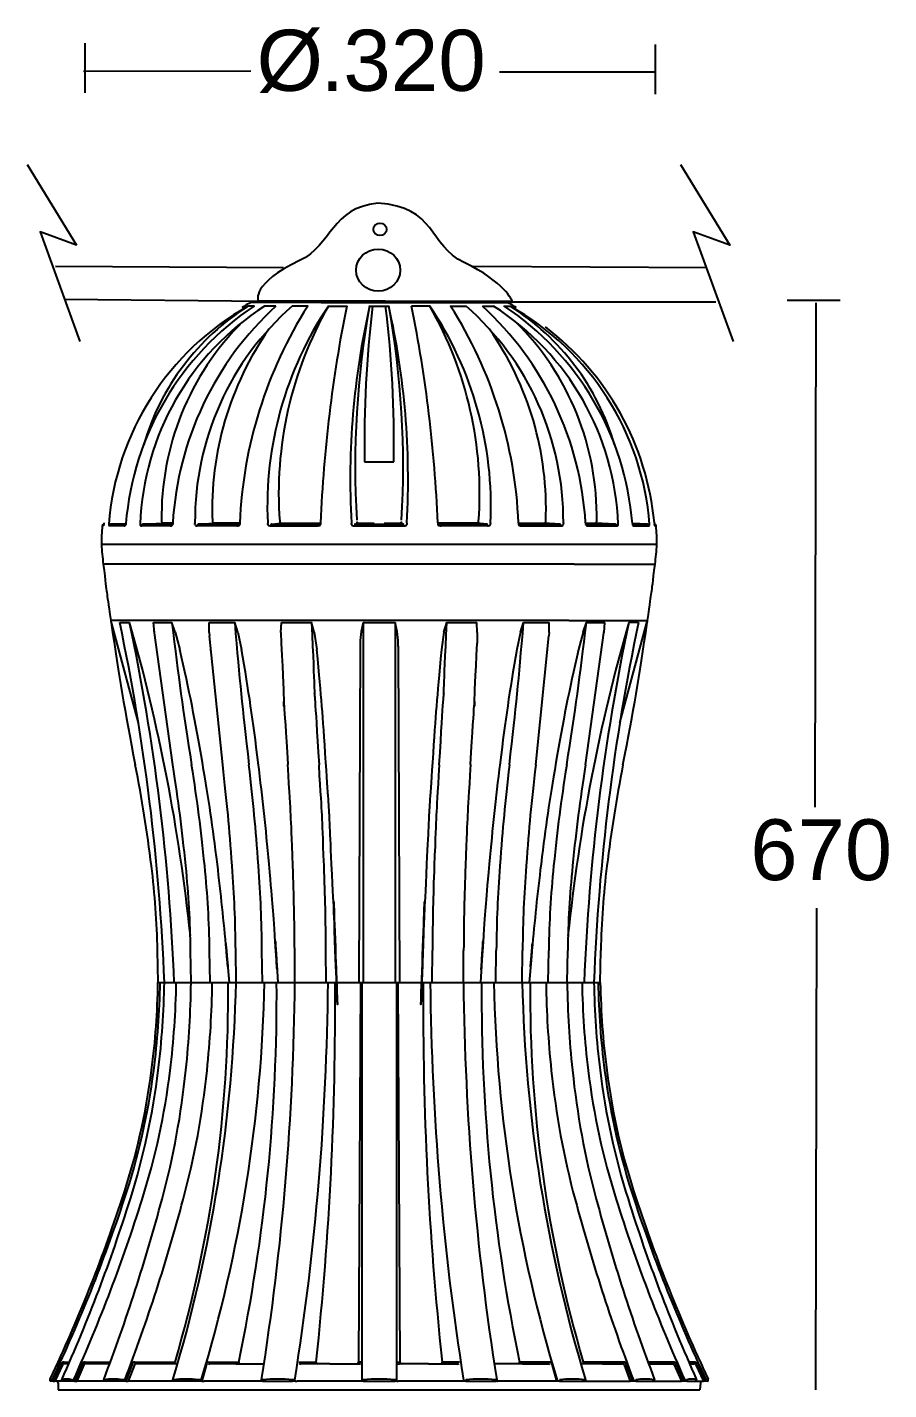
# Model space of a CAD drawing. Extents: x 4 to 114, y 0 to 295.
# Drawn here: x 4.2 to 114, y 121.1 to 294.9 of the extents above; entities that cross this region are included whole.
import ezdxf

# ---------------------------------------------------------------- set-up
doc = ezdxf.new("R2010")
doc.units = 0
doc.layers.add('LIVELLO_1', color=160, linetype='Continuous')
doc.styles.add('STD', font='txt')

# ---------------------------------------------------------------- blocks, each defined once
blk = doc.blocks.new('AI9-BLK2')
at = {"layer": 'LIVELLO_1', "color": 7}
for p, q in [((-43.037339, 11.267702), (-36.745561, 0.975307)), ((-39.428257, -1.693953), (-10.364225, -1.853806)), ((13.802947, -1.693953), (43.622144, -1.853806)), ((-38.294131, -5.88784), (-12.744614, -6.161898)), ((12.588896, -6.228388), (44.737665, -6.228388))]:
    blk.add_line(p, q, dxfattribs=at)
for points in [[(40.219767, 11.267702), (46.511545, 0.975307), (41.846197, 2.678562), (46.94046, -11.313349)], [(-36.745561, 0.975307), (-41.409875, 2.678562), (-36.316646, -11.313349)]]:
    blk.add_lwpolyline(points, dxfattribs=at)
blk = doc.blocks.new('AI9-BLK1')
at = {"layer": 'LIVELLO_1', "color": 7}
for p, q in [((-45.86, 144.98), (-45.86, 138.63)), ((26.84, 144.81), (26.84, 138.46)), ((-46.03, 141.4), (-24.69, 141.43)), ((7.01, 141.31), (26.78, 141.3)), ((-24.28, 111.44), (-25.03, 111.44)), ((-24.46, 111.91), (-24.66, 111.91)), ((-21.5, 111.44), (-22.94, 111.44)), ((-15.75, 111.91), (-10.9, 111.91)), ((-14.81, 111.44), (-12.48, 111.44)), ((-10.9, 111.91), (-5.79, 111.91)), ((-9.56, 111.44), (-7.12, 111.44)), ((-5.79, 111.91), (-0.93, 111.91)), ((-1.88, 111.44), (-4.2, 111.44)), ((-0.93, 111.91), (3.2, 111.91)), ((3.2, 111.91), (6.2, 111.91)), ((4.82, 111.44), (6.25, 111.44)), ((6.2, 111.91), (7.78, 111.91)), ((7.78, 111.91), (7.98, 111.91)), ((8.82, 111.44), (8.86, 111.44)), ((8.85, 111.43), (8.87, 111.43)), ((43.66, 112.17), (50.43, 112.17)), ((47.31, 111.85), (47.21, 47.54)), ((-10.2, 91.56), (-6.48, 91.56)), ((-43.47, 83.49), (-43.46, 83.53)), ((-43.43, 83.78), (-43.44, 83.69)), ((-43.43, 83.78), (-43.44, 83.68)), ((-43.44, 83.69), (-43.44, 83.59)), ((-40.64, 83.61), (-42.54, 83.61)), ((-42.54, 83.61), (-42.5, 83.61)), ((-42.5, 83.61), (-40.63, 83.7)), ((-40.63, 83.69), (-40.64, 83.59)), ((-40.62, 83.78), (-40.63, 83.69)), ((-34.67, 83.61), (-38.43, 83.61)), ((-38.43, 83.61), (-38.4, 83.61)), ((-38.4, 83.61), (-35.97, 83.75)), ((-34.65, 83.75), (-35.97, 83.75)), ((-34.66, 83.69), (-34.67, 83.59)), ((-34.65, 83.78), (-34.66, 83.69)), ((-31.82, 83.78), (-31.83, 83.69)), ((-31.83, 83.59), (-31.83, 83.69)), ((-26.12, 83.61), (-31.38, 83.61)), ((-31.38, 83.61), (-31.36, 83.61)), ((-31.36, 83.61), (-29.42, 83.75)), ((-26.11, 83.75), (-29.42, 83.75)), ((-26.11, 83.78), (-26.12, 83.69)), ((-26.12, 83.69), (-26.12, 83.59)), ((-22.55, 83.78), (-22.55, 83.69)), ((-22.55, 83.59), (-22.55, 83.69)), ((-22.07, 83.61), (-15.83, 83.61)), ((-22.07, 83.61), (-22.06, 83.61)), ((-22.06, 83.61), (-20.82, 83.75)), ((-20.82, 83.75), (-15.83, 83.75)), ((-16.21, 83.61), (-16.21, 83.61)), ((-15.82, 83.78), (-15.83, 83.69)), ((-15.83, 83.69), (-15.83, 83.59)), ((-11.87, 83.78), (-11.87, 83.69)), ((-11.87, 83.59), (-11.87, 83.69)), ((-11.42, 83.61), (-11.41, 83.61)), ((-11.41, 83.61), (-10.99, 83.75)), ((-10.99, 83.75), (-8.96, 83.75)), ((-7.72, 83.75), (-5.7, 83.75)), ((-4.81, 83.78), (-4.81, 83.69)), ((-4.81, 83.69), (-4.81, 83.59)), ((-0.86, 83.78), (-0.86, 83.69)), ((4.13, 83.75), (-0.86, 83.75)), ((-0.86, 83.69), (-0.85, 83.59)), ((5.39, 83.61), (-0.85, 83.61)), ((-0.47, 83.61), (-0.47, 83.61)), ((5.37, 83.61), (4.13, 83.75)), ((5.39, 83.61), (5.37, 83.61)), ((5.86, 83.78), (5.86, 83.69)), ((5.86, 83.59), (5.86, 83.69)), ((9.42, 83.78), (9.43, 83.69)), ((9.42, 83.75), (12.74, 83.75)), ((9.43, 83.69), (9.44, 83.59)), ((9.44, 83.61), (14.69, 83.61)), ((14.67, 83.61), (12.74, 83.75)), ((14.69, 83.61), (14.67, 83.61)), ((15.14, 83.78), (15.14, 83.69)), ((15.15, 83.59), (15.14, 83.69)), ((17.97, 83.78), (17.97, 83.69)), ((17.97, 83.75), (19.28, 83.75)), ((17.97, 83.69), (17.98, 83.59)), ((17.98, 83.61), (21.75, 83.61)), ((21.72, 83.61), (19.28, 83.75)), ((21.75, 83.61), (21.72, 83.61)), ((23.93, 83.78), (23.94, 83.69)), ((25.82, 83.61), (23.94, 83.7)), ((23.94, 83.69), (23.95, 83.59)), ((23.95, 83.61), (25.85, 83.61)), ((25.85, 83.61), (25.82, 83.61)), ((26.74, 83.78), (26.75, 83.69)), ((26.75, 83.78), (26.75, 83.68)), ((26.76, 83.59), (26.75, 83.69)), ((26.78, 83.53), (26.78, 83.49)), ((-43.5, 83.4), (-43.64, 83.4)), ((-40.83, 83.4), (-42.74, 83.4)), ((-34.97, 83.4), (-38.61, 83.4)), ((-26.5, 83.4), (-31.52, 83.4)), ((5.47, 83.4), (-0.42, 83.4)), ((9.82, 83.4), (14.83, 83.4)), ((18.28, 83.4), (21.92, 83.4)), ((24.14, 83.4), (26.05, 83.4)), ((-43.75, 81.05), (27.07, 81.05)), ((-43.75, 81.05), (27.07, 81.05)), ((-43.08, 78.5), (-43.51, 78.5)), ((-39.68, 78.5), (-43.08, 78.5)), ((-33.21, 78.5), (-39.68, 78.5)), ((-24.31, 78.5), (-33.21, 78.5)), ((-13.84, 78.5), (-24.31, 78.5)), ((-2.84, 78.5), (-13.84, 78.5)), ((7.62, 78.5), (-2.84, 78.5)), ((16.53, 78.5), (7.62, 78.5)), ((16.53, 78.5), (22.99, 78.5)), ((22.99, 78.5), (26.39, 78.5)), ((26.39, 78.5), (26.83, 78.5)), ((-42.12, 71.31), (-42.55, 71.31)), ((-38.82, 71.31), (-42.12, 71.31)), ((-32.53, 71.31), (-38.82, 71.31)), ((-23.87, 71.31), (-32.53, 71.31)), ((-13.69, 71.31), (-23.87, 71.31)), ((-2.99, 71.31), (-13.69, 71.31)), ((7.19, 71.31), (-2.99, 71.31)), ((15.84, 71.31), (7.19, 71.31)), ((15.84, 71.31), (22.13, 71.31)), ((22.13, 71.31), (25.44, 71.31)), ((25.44, 71.31), (25.86, 71.31)), ((-42.45, 71.09), (-42.45, 71.09)), ((-39.04, 58.28), (-42.45, 71.09)), ((-41.41, 71.09), (-40.16, 71.09)), ((-41.4, 71.09), (-41.4, 71.09)), ((-40.15, 71.09), (-40.15, 71.09)), ((-37.12, 71.09), (-34.75, 71.09)), ((-37, 69.8), (-37.12, 71.09)), ((-34.35, 69.83), (-34.75, 71.09)), ((-34.35, 69.83), (-33.75, 67.64)), ((-30.02, 71.09), (-26.76, 71.09)), ((-29.99, 69.8), (-30.02, 71.09)), ((-29.99, 69.8), (-29.96, 69.36)), ((-26.36, 69.83), (-26.76, 71.09)), ((-26.36, 69.83), (-25.88, 67.64)), ((-20.86, 69.8), (-20.8, 71.09)), ((-20.86, 69.8), (-20.82, 68.44)), ((-20.8, 71.09), (-16.96, 71.09)), ((-16.61, 69.83), (-16.96, 71.09)), ((-16.61, 69.83), (-16.28, 67.64)), ((-10.36, 71.09), (-6.32, 71.09)), ((-10.36, 71.09), (-10.36, 25.17)), ((-6.32, 71.09), (-6.32, 25.17)), ((-0.08, 69.83), (-0.4, 67.64)), ((0.28, 71.09), (4.12, 71.09)), ((4.17, 69.8), (4.12, 71.09)), ((4.17, 69.8), (4.14, 68.44)), ((9.68, 69.83), (9.19, 67.64)), ((9.68, 69.83), (10.07, 71.09)), ((10.07, 71.09), (13.34, 71.09)), ((10.07, 71.09), (13.34, 71.09)), ((13.31, 69.8), (13.27, 69.36)), ((13.31, 69.8), (13.34, 71.09)), ((17.66, 69.83), (17.07, 67.64)), ((17.98, 52.94), (20.35, 70.05)), ((18.07, 71.09), (20.44, 71.09)), ((20.32, 69.8), (20.44, 71.09)), ((22.35, 58.28), (25.77, 71.09)), ((23.46, 71.09), (23.46, 71.09)), ((24.72, 71.09), (23.47, 71.09)), ((24.72, 71.09), (24.72, 71.09)), ((25.77, 71.09), (25.77, 71.09)), ((-28.29, 52.94), (-29.96, 69.36)), ((-10.78, 68.04), (-10.92, 25.17)), ((-5.9, 68.04), (-5.76, 25.17)), ((11.61, 52.94), (13.27, 69.36)), ((-29.79, 67.48), (-29.81, 67.64)), ((13.1, 67.48), (13.13, 67.64)), ((47.39, 34.62), (47.3, -26.78)), ((-36.53, 25.17), (-36.6, 29.22)), ((-29.9, 25.17), (-29.96, 29.22)), ((-27.71, 27.99), (-27.48, 25.17)), ((-23.23, 25.17), (-23.28, 29.22)), ((-21.44, 27.99), (-21.26, 25.17)), ((-19.09, 25.17), (-19.11, 29.22)), ((-15.11, 25.17), (-15.13, 29.22)), ((-13.88, 27.99), (-13.78, 25.17)), ((-2.8, 27.99), (-2.9, 25.17)), ((-1.58, 25.17), (-1.55, 29.22)), ((2.41, 25.17), (2.43, 29.22)), ((4.75, 27.99), (4.58, 25.17)), ((6.55, 25.17), (6.59, 29.22)), ((9.9, 25.17), (9.94, 29.22)), ((11.03, 27.99), (10.8, 25.17)), ((13.22, 25.17), (13.28, 29.22)), ((15.63, 25.17), (15.69, 29.22)), ((19.85, 25.17), (19.92, 29.22)), ((-36.54, 25.17), (19.85, 25.17)), ((-36.53, 25.17), (19.85, 25.17)), ((-10.74, 25.17), (-10.99, -23.25)), ((-10.57, 25.16), (-10.57, -25.55)), ((-6.12, 25.16), (-6.12, -25.55)), ((-5.95, 25.17), (-5.7, -23.25)), ((-48.89, -23.51), (-49.9, -25.68)), ((-48.7, -23.59), (-49.67, -25.68)), ((-48.08, -23.46), (-48.5, -23.46)), ((-48.48, -23.25), (-47.82, -23.25)), ((-47.91, -23.46), (-48.08, -23.46)), ((-46.21, -23.51), (-47.17, -25.68)), ((-45.97, -23.59), (-46.89, -25.68)), ((-45.82, -23.25), (-42.61, -23.25)), ((-44.19, -23.46), (-45.76, -23.46)), ((-42.68, -23.46), (-44.19, -23.46)), ((-39.83, -23.51), (-40.65, -25.68)), ((-39.55, -23.59), (-40.34, -25.68)), ((-39.49, -23.25), (-34.36, -23.25)), ((-36.79, -23.46), (-39.37, -23.46)), ((-34.12, -23.46), (-36.79, -23.46)), ((-30.36, -23.51), (-30.96, -25.68)), ((-30.11, -23.25), (-26.24, -23.25)), ((-26.61, -23.46), (-29.94, -23.46)), ((-26.61, -23.46), (-23.01, -23.46)), ((-18.6, -23.25), (-16.36, -23.25)), ((-14.64, -23.46), (-18.39, -23.46)), ((-14.64, -23.46), (-10.82, -23.46)), ((-10.6, -23.25), (-10.99, -23.25)), ((-6.08, -23.25), (-5.7, -23.25)), ((-2.05, -23.46), (-5.87, -23.46)), ((-2.05, -23.46), (1.71, -23.46)), ((1.92, -23.25), (-0.32, -23.25)), ((6.36, -23.45), (6.42, -23.46)), ((9.92, -23.46), (6.42, -23.46)), ((13.42, -23.25), (9.55, -23.25)), ((9.92, -23.46), (13.25, -23.46)), ((13.68, -23.51), (14.27, -25.68)), ((20.11, -23.46), (17.43, -23.46)), ((22.8, -23.25), (17.68, -23.25)), ((20.11, -23.46), (22.69, -23.46)), ((22.87, -23.59), (23.66, -25.68)), ((23.14, -23.51), (23.96, -25.68)), ((29.14, -23.25), (25.92, -23.25)), ((26, -23.46), (27.5, -23.46)), ((27.5, -23.46), (29.08, -23.46)), ((29.28, -23.59), (30.21, -25.68)), ((29.52, -23.51), (30.49, -25.68)), ((31.8, -23.25), (31.13, -23.25)), ((31.23, -23.46), (31.39, -23.46)), ((31.39, -23.46), (31.81, -23.46)), ((32.02, -23.59), (32.99, -25.68)), ((32.2, -23.51), (33.22, -25.68)), ((-50.29, -25.68), (-50.28, -25.43)), ((-50.24, -25.68), (-50.29, -25.68)), ((-50.28, -25.43), (-50.23, -25.51)), ((-50.03, -25.68), (-50.24, -25.68)), ((-50.03, -25.55), (-50.03, -25.68)), ((-49.9, -25.68), (-50.03, -25.68)), ((-49.9, -25.68), (-49.67, -25.68)), ((-48.82, -25.68), (-49.67, -25.68)), ((-49.28, -25.89), (-49.24, -26.79)), ((-48.81, -25.68), (-48.82, -25.68)), ((-48.81, -25.51), (-48.81, -25.68)), ((-47.56, -25.68), (-48.81, -25.68)), ((-47.3, -25.55), (-47.56, -25.51)), ((-47.3, -25.68), (-47.56, -25.68)), ((-47.3, -25.55), (-47.3, -25.68)), ((-47.17, -25.68), (-47.3, -25.68)), ((-47.17, -25.68), (-46.89, -25.68)), ((-43.46, -25.68), (-46.89, -25.68)), ((-43.45, -25.52), (-43.46, -25.68)), ((-43.43, -25.68), (-43.46, -25.68)), ((-43.45, -25.52), (-43.42, -25.51)), ((-43.43, -25.51), (-43.42, -25.51)), ((-41.05, -25.68), (-43.43, -25.68)), ((-40.76, -25.68), (-41.05, -25.68)), ((-40.76, -25.55), (-40.76, -25.68)), ((-40.65, -25.68), (-40.76, -25.68)), ((-40.65, -25.68), (-40.34, -25.68)), ((-34.68, -25.68), (-40.34, -25.68)), ((-34.68, -25.52), (-34.68, -25.68)), ((-34.6, -25.68), (-34.68, -25.68)), ((-34.61, -25.51), (-34.6, -25.51)), ((-34.6, -25.51), (-34.6, -25.51)), ((-31.34, -25.68), (-34.6, -25.68)), ((-31.33, -25.51), (-31.34, -25.51)), ((-31.04, -25.68), (-31.34, -25.68)), ((-31.04, -25.55), (-31.04, -25.68)), ((-30.96, -25.68), (-31.04, -25.68)), ((-30.96, -25.68), (-30.66, -25.68)), ((-23.44, -25.68), (-30.66, -25.68)), ((-23.35, -25.68), (-23.44, -25.68)), ((-23.35, -25.54), (-23.35, -25.68)), ((-23.21, -25.68), (-23.35, -25.68)), ((-23.22, -25.51), (-23.2, -25.51)), ((-23.21, -25.51), (-23.2, -25.51)), ((-23.21, -25.68), (-19.37, -25.68)), ((-19.36, -25.51), (-19.37, -25.51)), ((-19.1, -25.68), (-19.37, -25.68)), ((-19.1, -25.55), (-19.1, -25.68)), ((-19.06, -25.68), (-19.1, -25.68)), ((-19.06, -25.68), (-18.79, -25.68)), ((-10.79, -25.68), (-18.79, -25.68)), ((-10.58, -25.68), (-10.79, -25.68)), ((-10.57, -25.68), (-10.58, -25.68)), ((-10.57, -25.55), (-10.57, -25.68)), ((-10.36, -25.68), (-10.57, -25.68)), ((-10.37, -25.51), (-10.36, -25.51)), ((-10.36, -25.51), (-10.36, -25.51)), ((-10.36, -25.68), (-6.32, -25.68)), ((-6.32, -25.51), (-6.33, -25.51)), ((-6.11, -25.68), (-6.32, -25.68)), ((-6.12, -25.55), (-6.11, -25.68)), ((-6.1, -25.68), (-6.11, -25.68)), ((-6.1, -25.68), (-5.9, -25.68)), ((2.1, -25.68), (-5.9, -25.68)), ((2.37, -25.68), (2.1, -25.68)), ((2.42, -25.68), (2.37, -25.68)), ((2.42, -25.55), (2.42, -25.68)), ((2.69, -25.68), (2.42, -25.68)), ((2.67, -25.51), (2.69, -25.51)), ((2.68, -25.51), (2.69, -25.51)), ((2.69, -25.68), (6.53, -25.68)), ((6.53, -25.51), (6.52, -25.51)), ((6.67, -25.68), (6.53, -25.68)), ((6.67, -25.68), (6.67, -25.54)), ((6.67, -25.68), (6.76, -25.68)), ((13.97, -25.68), (6.76, -25.68)), ((14.27, -25.68), (13.97, -25.68)), ((14.36, -25.68), (14.27, -25.68)), ((14.36, -25.55), (14.36, -25.68)), ((14.65, -25.68), (14.36, -25.68)), ((14.64, -25.51), (14.65, -25.51)), ((14.65, -25.51), (14.65, -25.51)), ((14.65, -25.68), (17.92, -25.68)), ((17.92, -25.51), (17.91, -25.51)), ((18, -25.68), (17.92, -25.68)), ((18, -25.68), (18, -25.52)), ((18, -25.68), (23.66, -25.68)), ((23.96, -25.68), (23.66, -25.68)), ((24.08, -25.68), (23.96, -25.68)), ((24.37, -25.68), (24.08, -25.68)), ((24.35, -25.51), (24.36, -25.51)), ((24.37, -25.68), (26.74, -25.68)), ((26.77, -25.52), (26.74, -25.51)), ((26.78, -25.68), (26.74, -25.68)), ((26.78, -25.68), (26.77, -25.52)), ((26.78, -25.68), (30.21, -25.68)), ((30.49, -25.68), (30.21, -25.68)), ((30.62, -25.68), (30.49, -25.68)), ((30.62, -25.55), (30.62, -25.68)), ((30.88, -25.68), (30.62, -25.68)), ((30.88, -25.68), (32.13, -25.68)), ((32.14, -25.68), (32.13, -25.51)), ((32.14, -25.68), (32.13, -25.68)), ((32.14, -25.68), (32.99, -25.68)), ((32.6, -25.89), (32.55, -26.79)), ((33.22, -25.68), (32.99, -25.68)), ((33.35, -25.68), (33.22, -25.68)), ((33.34, -25.55), (33.35, -25.68)), ((33.56, -25.68), (33.35, -25.68)), ((33.55, -25.51), (33.6, -25.43)), ((33.56, -25.68), (33.6, -25.68)), ((33.6, -25.68), (33.6, -25.43)), ((-49.24, -26.79), (32.55, -26.79))]:
    blk.add_line(p, q, dxfattribs=at)
for points in [[(-25.04, 111.44), (-25.04, 111.44), (-25.05, 111.44), (-25.05, 111.44), (-25.05, 111.43)], [(-15.75, 111.91), (-19.88, 111.91), (-22.88, 111.91), (-24.46, 111.91)], [(-24.28, 111.44), (-24.29, 111.44), (-24.29, 111.44), (-24.29, 111.44), (-24.3, 111.43)], [(-17.44, 111.44), (-19.42, 111.44), (-19.42, 111.44), (-19.42, 111.44), (-19.42, 111.44), (-19.43, 111.43)], [(-17.44, 111.44), (-17.44, 111.44), (-17.44, 111.44), (-17.44, 111.44), (-17.44, 111.43)], [(-14.81, 111.44), (-14.81, 111.44), (-14.81, 111.44), (-14.81, 111.44), (-14.81, 111.43)], [(-12.48, 111.44), (-12.48, 111.44), (-12.48, 111.44), (-12.48, 111.43)], [(-9.56, 111.44), (-9.56, 111.44), (-9.56, 111.44), (-9.57, 111.44), (-9.57, 111.43)], [(-7.12, 111.43), (-7.12, 111.44), (-7.12, 111.44), (-7.12, 111.44)], [(-1.87, 111.43), (-1.87, 111.44), (-1.88, 111.44), (-1.88, 111.44), (-1.88, 111.44)], [(0.76, 111.43), (0.76, 111.44), (0.75, 111.44), (0.75, 111.44), (2.73, 111.44)], [(2.74, 111.43), (2.74, 111.44), (2.74, 111.44), (2.73, 111.44), (2.73, 111.44)], [(7.61, 111.43), (7.61, 111.44), (7.61, 111.44), (7.6, 111.44), (7.6, 111.44), (8.35, 111.44)], [(8.83, 111.43), (8.85, 111.43), (9.02, 111.32)], [(-42.67, 83.54), (-42.68, 83.53), (-42.7, 83.52), (-42.7, 83.51), (-42.71, 83.49), (-42.72, 83.48), (-42.73, 83.46), (-42.73, 83.45), (-42.73, 83.44), (-42.74, 83.42), (-42.74, 83.4)], [(-42.54, 83.61), (-42.55, 83.6), (-42.57, 83.6), (-42.58, 83.6), (-42.6, 83.59), (-42.61, 83.59), (-42.63, 83.58), (-42.64, 83.57), (-42.65, 83.56), (-42.66, 83.56), (-42.67, 83.54)], [(-38.55, 83.54), (-38.56, 83.53), (-38.57, 83.52), (-38.58, 83.51), (-38.58, 83.49), (-38.59, 83.48), (-38.6, 83.46), (-38.6, 83.45), (-38.61, 83.44), (-38.61, 83.42), (-38.61, 83.4)], [(-38.43, 83.61), (-38.44, 83.6), (-38.46, 83.6), (-38.47, 83.6), (-38.48, 83.59), (-38.49, 83.59), (-38.51, 83.58), (-38.52, 83.57), (-38.53, 83.56), (-38.54, 83.56), (-38.55, 83.54)], [(-36.08, 83.96), (-36.07, 83.93), (-36.07, 83.9), (-36.06, 83.86), (-36.05, 83.84), (-36.04, 83.81), (-36.03, 83.8), (-36.03, 83.79), (-36.02, 83.78), (-36.01, 83.77), (-36, 83.77), (-36, 83.76), (-36, 83.76), (-35.99, 83.76), (-35.99, 83.75), (-35.98, 83.75), (-35.98, 83.75), (-35.98, 83.75), (-35.97, 83.75), (-35.97, 83.75), (-35.97, 83.75)], [(-31.47, 83.54), (-31.48, 83.53), (-31.49, 83.52), (-31.49, 83.51), (-31.5, 83.49), (-31.5, 83.47), (-31.51, 83.46), (-31.51, 83.44), (-31.51, 83.42), (-31.52, 83.4)], [(-31.38, 83.61), (-31.38, 83.61), (-31.39, 83.6), (-31.4, 83.6), (-31.41, 83.6), (-31.42, 83.59), (-31.43, 83.59), (-31.44, 83.58), (-31.45, 83.57), (-31.46, 83.56), (-31.46, 83.56), (-31.47, 83.54)], [(-29.59, 83.96), (-29.58, 83.95), (-29.58, 83.93), (-29.58, 83.91), (-29.58, 83.9), (-29.57, 83.88), (-29.56, 83.86), (-29.56, 83.85), (-29.55, 83.84), (-29.54, 83.82), (-29.53, 83.81), (-29.52, 83.8), (-29.51, 83.79), (-29.5, 83.78), (-29.49, 83.77), (-29.48, 83.77), (-29.47, 83.76), (-29.46, 83.75), (-29.45, 83.75), (-29.44, 83.75), (-29.43, 83.75), (-29.42, 83.75)], [(-22.13, 83.54), (-22.14, 83.53), (-22.14, 83.5), (-22.15, 83.46), (-22.15, 83.42), (-22.15, 83.4)], [(-22.07, 83.61), (-22.08, 83.61), (-22.08, 83.6), (-22.08, 83.6), (-22.08, 83.6), (-22.09, 83.6), (-22.09, 83.6), (-22.09, 83.59), (-22.1, 83.59), (-22.1, 83.59), (-22.11, 83.58), (-22.11, 83.57), (-22.12, 83.56), (-22.12, 83.56), (-22.13, 83.54)], [(-21.02, 83.96), (-21.02, 83.95), (-21.01, 83.93), (-21.01, 83.91), (-21, 83.9), (-21, 83.88), (-20.99, 83.86), (-20.98, 83.85), (-20.97, 83.84), (-20.97, 83.82), (-20.96, 83.81), (-20.94, 83.8), (-20.93, 83.79), (-20.92, 83.78), (-20.9, 83.77), (-20.89, 83.77), (-20.88, 83.76), (-20.86, 83.75), (-20.85, 83.75), (-20.83, 83.75), (-20.82, 83.75)], [(-11.42, 83.61), (-11.42, 83.61), (-11.42, 83.6), (-11.42, 83.6), (-11.43, 83.6), (-11.43, 83.6), (-11.43, 83.59), (-11.43, 83.57), (-11.43, 83.55), (-11.44, 83.54)], [(-11.44, 83.54), (-11.44, 83.52), (-11.44, 83.48), (-11.44, 83.44), (-11.44, 83.4)], [(-11.42, 83.61), (-5.26, 83.61), (-5.27, 83.61), (-5.7, 83.75)], [(-5.25, 83.54), (-5.25, 83.57), (-5.25, 83.59), (-5.26, 83.59), (-5.26, 83.6), (-5.26, 83.6), (-5.26, 83.6), (-5.26, 83.6), (-5.26, 83.61)], [(-5.24, 83.4), (-5.24, 83.44), (-5.24, 83.48), (-5.25, 83.52), (-5.25, 83.54)], [(4.13, 83.75), (4.15, 83.75), (4.16, 83.75), (4.18, 83.75), (4.19, 83.76), (4.21, 83.77), (4.22, 83.77), (4.23, 83.78), (4.25, 83.79), (4.26, 83.8), (4.27, 83.81), (4.28, 83.82), (4.29, 83.84), (4.3, 83.85), (4.31, 83.86), (4.31, 83.88), (4.32, 83.9), (4.33, 83.91), (4.33, 83.93), (4.33, 83.95), (4.33, 83.96)], [(5.47, 83.4), (5.47, 83.44), (5.46, 83.48), (5.45, 83.52), (5.45, 83.53), (5.44, 83.54), (5.44, 83.56), (5.44, 83.56), (5.43, 83.57), (5.43, 83.58), (5.42, 83.59), (5.41, 83.59), (5.41, 83.59), (5.41, 83.6), (5.4, 83.6), (5.4, 83.6), (5.4, 83.6), (5.4, 83.6), (5.39, 83.61), (5.39, 83.61)], [(12.74, 83.75), (12.74, 83.75), (12.76, 83.75), (12.77, 83.75), (12.78, 83.76), (12.79, 83.76), (12.8, 83.77), (12.81, 83.78), (12.83, 83.79), (12.84, 83.79), (12.84, 83.8), (12.85, 83.82), (12.86, 83.83), (12.87, 83.85), (12.88, 83.86), (12.88, 83.87), (12.89, 83.89), (12.89, 83.9), (12.9, 83.92), (12.9, 83.94), (12.9, 83.96)], [(14.83, 83.4), (14.83, 83.42), (14.83, 83.44), (14.82, 83.46), (14.82, 83.48), (14.81, 83.5), (14.8, 83.52), (14.8, 83.53), (14.79, 83.54), (14.78, 83.56), (14.77, 83.56), (14.76, 83.57), (14.75, 83.58), (14.74, 83.59), (14.74, 83.59), (14.73, 83.6), (14.71, 83.6), (14.71, 83.6), (14.7, 83.61), (14.69, 83.61)], [(19.28, 83.75), (19.28, 83.75), (19.29, 83.75), (19.29, 83.75), (19.3, 83.75), (19.3, 83.75), (19.3, 83.75), (19.31, 83.76), (19.31, 83.76), (19.32, 83.76), (19.32, 83.77), (19.33, 83.78), (19.34, 83.79), (19.34, 83.79), (19.35, 83.8), (19.35, 83.82), (19.37, 83.85), (19.38, 83.87), (19.38, 83.9), (19.39, 83.93), (19.39, 83.96)], [(21.92, 83.4), (21.92, 83.42), (21.92, 83.44), (21.92, 83.45), (21.91, 83.46), (21.91, 83.48), (21.9, 83.49), (21.89, 83.51), (21.89, 83.52), (21.88, 83.53), (21.87, 83.54), (21.86, 83.56), (21.85, 83.56), (21.84, 83.57), (21.82, 83.58), (21.81, 83.59), (21.8, 83.59), (21.79, 83.6), (21.77, 83.6), (21.76, 83.6), (21.75, 83.61)], [(-0.08, 69.83), (0.28, 71.09), (4.12, 71.09)], [(17.66, 69.83), (18.07, 71.09), (20.44, 71.09)], [(-50.03, -25.55), (-50.23, -25.51), (-50.24, -25.68)]]:
    blk.add_lwpolyline(points, dxfattribs=at)
for centre, major_axis, ratio in [((-8.24, 121.22), (0.843, 0), 0.953325), ((-8.46, 116.02), (2.81, 0), 0.953625)]:
    blk.add_ellipse(centre, major_axis=major_axis, ratio=ratio, dxfattribs=at)
for points, knots in [([(-8.49, 124.54), (-1.06, 124.16), (-2.11, 119.18), (2.5, 116.99), (7.67, 114.53), (8.62, 112.07), (8.62, 112.07), (8.62, 112.07), (-23.77, 112.13), (-23.77, 112.13), (-23.77, 112.13), (-24.7, 114.29), (-18.49, 117.24), (-14.28, 119.25), (-14.54, 123.98), (-8.49, 124.54)], [0, 0, 0, 0, 1, 1, 1, 2, 2, 2, 3, 3, 3, 4, 4, 4, 5, 5, 5, 5]), ([(9.16, 111.24), (8.73, 111.53), (9.3, 111.14), (8.87, 111.43), (8.87, 111.44), (8.86, 111.44), (8.86, 111.44), (8.46, 111.66), (8.39, 111.71), (7.98, 111.91)], [0, 0, 0, 0, 1, 1, 1, 2, 2, 2, 3, 3, 3, 3]), ([(-40.83, 83.4), (-40.78, 83.4), (-40.73, 83.42), (-40.7, 83.46), (-40.66, 83.5), (-40.64, 83.54), (-40.64, 83.59)], [0, 0, 0, 0, 1, 1, 1, 2, 2, 2, 2]), ([(-38.81, 83.56), (-38.81, 83.52), (-38.79, 83.48), (-38.76, 83.46), (-38.72, 83.42), (-38.66, 83.4), (-38.61, 83.4)], [0, 0, 0, 0, 1, 1, 1, 2, 2, 2, 2]), ([(-26.5, 83.4), (-26.41, 83.4), (-26.32, 83.42), (-26.24, 83.46), (-26.18, 83.48), (-26.13, 83.53), (-26.12, 83.59)], [0, 0, 0, 0, 1, 1, 1, 2, 2, 2, 2]), ([(-22.43, 83.46), (-22.34, 83.42), (-22.25, 83.4), (-22.15, 83.4), (-22.15, 83.4), (-16.26, 83.4), (-16.26, 83.4), (-16.16, 83.4), (-16.06, 83.42), (-15.96, 83.46)], [0, 0, 0, 0, 1, 1, 1, 2, 2, 2, 3, 3, 3, 3]), ([(-11.74, 83.46), (-11.65, 83.42), (-11.54, 83.4), (-11.44, 83.4), (-11.44, 83.4), (-5.24, 83.4), (-5.24, 83.4), (-5.14, 83.4), (-5.04, 83.42), (-4.94, 83.46)], [0, 0, 0, 0, 1, 1, 1, 2, 2, 2, 3, 3, 3, 3]), ([(26.06, 83.4), (26.06, 83.46), (26.03, 83.51), (25.99, 83.54), (25.96, 83.58), (25.9, 83.6), (25.85, 83.61)], [0, 0, 0, 0, 1, 1, 1, 2, 2, 2, 2]), ([(27.07, 81.05), (27.06, 81.87), (27.02, 82.58), (26.96, 83.4), (26.95, 83.51), (26.87, 83.59), (26.76, 83.6)], [0, 0, 0, 0, 1, 1, 1, 2, 2, 2, 2]), ([(26.79, 83.46), (26.79, 83.44), (26.8, 83.42), (26.82, 83.4), (26.82, 83.4), (26.96, 83.4), (26.96, 83.4)], [0, 0, 0, 0, 1, 1, 1, 2, 2, 2, 2]), ([(-43.75, 81.05), (-43.69, 80.12), (-43.62, 79.42), (-43.51, 78.5), (-42.92, 73.76), (-43.23, 76.03), (-42.55, 71.31), (-42.52, 71.15), (-42.54, 71.24), (-42.51, 71.09)], [0, 0, 0, 0, 1, 1, 1, 2, 2, 2, 3, 3, 3, 3]), ([(-20.8, 71.09), (-20.8, 71.09), (-16.96, 71.09), (-16.96, 71.09), (-16.14, 52.7), (-17.12, 71.29), (-16.01, 52.92)], [0, 0, 0, 0, 1, 1, 1, 2, 2, 2, 2]), ([(-32.31, 25.17), (-32.31, 25.17), (-32.37, 29.22), (-32.37, 29.22), (-32.42, 33.01), (-32.61, 36.27), (-32.99, 40.04), (-33.49, 44.92), (-33.9, 48.09), (-34.66, 52.94), (-34.66, 52.94), (-37.04, 70.05), (-37.04, 70.05)], [0, 0, 0, 0, 1, 1, 1, 2, 2, 2, 3, 3, 3, 4, 4, 4, 4]), ([(-19.11, 29.22), (-19.14, 33.25), (-19.2, 36.03), (-19.35, 40.05), (-19.65, 47.88), (-19.52, 45.14), (-19.99, 52.96)], [0, 0, 0, 0, 1, 1, 1, 2, 2, 2, 2]), ([(15.57, 52.92), (14.8, 48.09), (14.39, 44.91), (13.9, 40.04), (13.52, 36.27), (13.33, 33.01), (13.28, 29.22)], [0, 0, 0, 0, 1, 1, 1, 2, 2, 2, 2]), ([(-26.59, 25.17), (-26.59, 25.17), (-26.63, 29.22), (-26.63, 29.22), (-26.67, 33.13), (-26.79, 36.15), (-27.08, 40.05)], [0, 0, 0, 0, 1, 1, 1, 2, 2, 2, 2]), ([(-36.01, -2.46), (-34.55, 3), (-33.57, 8.34), (-32.98, 13.97), (-32.57, 17.86), (-32.37, 21.25), (-32.32, 25.17)], [0, 0, 0, 0, 1, 1, 1, 2, 2, 2, 2]), ([(17.52, 25.16), (17.58, 21.38), (17.84, 17.7), (18.3, 13.94), (18.99, 8.32), (20.17, 2.89), (21.87, -2.52)], [0, 0, 0, 0, 1, 1, 1, 2, 2, 2, 2]), ([(19.57, 25.16), (19.64, 21.33), (19.9, 17.74), (20.4, 13.94), (21.13, 8.29), (22.36, 2.9), (24.15, -2.52)], [0, 0, 0, 0, 1, 1, 1, 2, 2, 2, 2]), ([(19.85, 25.17), (19.92, 21.34), (20.18, 17.77), (20.67, 13.98), (21.4, 8.34), (22.63, 2.97), (24.41, -2.43), (27.08, -10.49), (29.98, -17.75), (33.6, -25.43)], [0, 0, 0, 0, 1, 1, 1, 2, 2, 2, 3, 3, 3, 3]), ([(16.64, -2.52), (18.75, -10.44), (21.16, -17.89), (24.07, -25.55), (24.07, -25.55), (24.08, -25.68), (24.08, -25.68)], [0, 0, 0, 0, 1, 1, 1, 2, 2, 2, 2]), ([(21.87, -2.52), (24.4, -10.55), (27.18, -17.87), (30.62, -25.55), (30.62, -25.55), (30.87, -25.51), (30.87, -25.51)], [0, 0, 0, 0, 1, 1, 1, 2, 2, 2, 2]), ([(24.15, -2.52), (26.82, -10.58), (29.72, -17.86), (33.34, -25.55), (33.34, -25.55), (33.55, -25.51), (33.55, -25.51)], [0, 0, 0, 0, 1, 1, 1, 2, 2, 2, 2]), ([(-26.23, -23.25), (-26.25, -23.3), (-26.24, -23.35), (-26.22, -23.39), (-26.19, -23.44), (-26.15, -23.46), (-26.09, -23.46)], [0, 0, 0, 0, 1, 1, 1, 2, 2, 2, 2]), ([(-16.36, -23.25), (-16.37, -23.3), (-16.35, -23.36), (-16.31, -23.4), (-16.28, -23.44), (-16.22, -23.46), (-16.17, -23.46)], [0, 0, 0, 0, 1, 1, 1, 2, 2, 2, 2]), ([(-11.2, -23.46), (-11.15, -23.46), (-11.09, -23.44), (-11.05, -23.4), (-11.01, -23.36), (-10.99, -23.31), (-10.99, -23.25)], [0, 0, 0, 0, 1, 1, 1, 2, 2, 2, 2]), ([(-5.7, -23.25), (-5.7, -23.31), (-5.67, -23.36), (-5.63, -23.4), (-5.59, -23.44), (-5.54, -23.46), (-5.48, -23.46)], [0, 0, 0, 0, 1, 1, 1, 2, 2, 2, 2]), ([(-0.51, -23.46), (-0.46, -23.46), (-0.41, -23.44), (-0.37, -23.4), (-0.33, -23.36), (-0.32, -23.3), (-0.32, -23.25)], [0, 0, 0, 0, 1, 1, 1, 2, 2, 2, 2]), ([(9.41, -23.46), (9.46, -23.46), (9.51, -23.44), (9.53, -23.39), (9.56, -23.35), (9.57, -23.3), (9.55, -23.25)], [0, 0, 0, 0, 1, 1, 1, 2, 2, 2, 2])]:
    blk.add_open_spline(points, degree=3, knots=knots, dxfattribs=at)
for points in [[(-25.03, 111.44), (-35.24, 105.71), (-41.91, 95.27), (-42.82, 83.6)], [(-24.28, 111.44), (-33.69, 105.17), (-39.71, 94.95), (-40.63, 83.69)], [(-22.94, 111.44), (-32.47, 105.32), (-38.39, 94.94), (-38.81, 83.62)], [(-25.04, 111.44), (-31.47, 107.36), (-36.2, 101.1), (-38.35, 93.79)], [(-21.5, 111.44), (-29.31, 104.27), (-34.02, 94.35), (-34.65, 83.78)], [(-19.42, 111.44), (-27.37, 104.45), (-31.89, 94.37), (-31.82, 83.78)], [(-17.44, 111.44), (-22.71, 103.14), (-25.7, 93.6), (-26.11, 83.78)], [(-25.56, 111.43), (-25.99, 111.14), (-25.42, 111.53), (-25.85, 111.24)], [(-25.54, 111.44), (-25.55, 111.44), (-25.55, 111.44), (-25.56, 111.43)], [(-24.66, 111.91), (-25.07, 111.71), (-25.14, 111.66), (-25.54, 111.44)], [(-14.81, 111.44), (-20.29, 103.28), (-23, 93.6), (-22.55, 83.78)], [(-14.81, 111.44), (-19.57, 103.1), (-21.73, 93.53), (-21.02, 83.95)], [(-12.48, 111.44), (-14.33, 102.2), (-15.41, 93.2), (-15.82, 83.78)], [(-9.56, 111.44), (-11.61, 102.35), (-12.39, 93.08), (-11.87, 83.78)], [(-9.56, 111.45), (-11.19, 102.41), (-11.73, 93.31), (-11.2, 84.14)], [(-9.17, 111.44), (-9.97, 104.77), (-10.31, 98.28), (-10.2, 91.56)], [(-6.48, 91.56), (-6.37, 98.28), (-6.71, 104.77), (-7.52, 111.44)], [(-5.49, 84.14), (-4.95, 93.31), (-5.5, 102.41), (-7.12, 111.45)], [(-4.81, 83.78), (-4.3, 93.08), (-5.07, 102.35), (-7.12, 111.44)], [(-0.86, 83.78), (-1.27, 93.2), (-2.36, 102.2), (-4.2, 111.44)], [(5.86, 83.78), (6.31, 93.6), (3.6, 103.28), (-1.88, 111.44)], [(4.33, 83.95), (5.05, 93.53), (2.88, 103.1), (-1.88, 111.44)], [(9.42, 83.78), (9.01, 93.6), (6.03, 103.14), (0.76, 111.44)], [(15.14, 83.78), (15.21, 94.37), (10.69, 104.45), (2.73, 111.44)], [(17.97, 83.78), (17.33, 94.35), (12.62, 104.27), (4.82, 111.44)], [(22.13, 83.62), (21.71, 94.94), (15.78, 105.32), (6.25, 111.44)], [(23.94, 83.69), (23.02, 94.95), (17.01, 105.17), (7.6, 111.44)], [(26.13, 83.6), (25.23, 95.27), (18.56, 105.71), (8.35, 111.44)], [(8.37, 111.44), (8.36, 111.44), (8.36, 111.44), (8.35, 111.44)], [(21.66, 93.79), (19.51, 101.1), (14.79, 107.36), (8.35, 111.44)], [(8.83, 111.43), (8.83, 111.44), (8.82, 111.44), (8.82, 111.44)], [(8.87, 111.43), (8.87, 111.44), (8.86, 111.44), (8.86, 111.44)], [(-25.79, 109.4), (-32.53, 102.67), (-36.24, 93.49), (-36.08, 83.96)], [(-22.4, 108.5), (-27.41, 101.32), (-29.93, 92.71), (-29.59, 83.96)], [(12.9, 83.96), (13.24, 92.71), (10.72, 101.32), (5.72, 108.5)], [(19.39, 83.96), (19.56, 93.49), (15.85, 102.67), (9.1, 109.4)], [(26.74, 83.78), (25.8, 93.69), (20.77, 102.75), (12.85, 108.78)], [(-43.45, 83.6), (-43.55, 83.59), (-43.63, 83.51), (-43.64, 83.4)], [(-43.47, 83.51), (-43.49, 83.47), (-43.5, 83.44), (-43.5, 83.4)], [(-43.5, 83.4), (-43.48, 83.42), (-43.47, 83.44), (-43.47, 83.46)], [(-43.47, 83.46), (-43.46, 83.51), (-43.45, 83.55), (-43.44, 83.59)], [(-43.46, 83.53), (-43.47, 83.51), (-43.47, 83.48), (-43.47, 83.46)], [(-43.46, 83.53), (-43.45, 83.58), (-43.44, 83.63), (-43.44, 83.68)], [(-42.82, 83.57), (-42.82, 83.53), (-42.81, 83.49), (-42.8, 83.46)], [(-42.8, 83.46), (-42.79, 83.43), (-42.77, 83.41), (-42.74, 83.4)], [(-34.97, 83.4), (-34.9, 83.4), (-34.82, 83.42), (-34.76, 83.46)], [(-34.76, 83.46), (-34.71, 83.49), (-34.67, 83.54), (-34.67, 83.59)], [(-31.83, 83.59), (-31.83, 83.54), (-31.79, 83.48), (-31.74, 83.46)], [(-31.74, 83.46), (-31.67, 83.42), (-31.59, 83.4), (-31.52, 83.4)], [(-22.55, 83.59), (-22.54, 83.53), (-22.49, 83.48), (-22.43, 83.46)], [(-15.96, 83.46), (-15.9, 83.48), (-15.85, 83.53), (-15.83, 83.59)], [(-11.87, 83.59), (-11.86, 83.53), (-11.81, 83.47), (-11.74, 83.46)], [(-11.21, 83.96), (-11.21, 83.84), (-11.11, 83.75), (-10.99, 83.75)], [(-5.7, 83.75), (-5.58, 83.75), (-5.48, 83.84), (-5.47, 83.96)], [(-4.94, 83.46), (-4.88, 83.47), (-4.83, 83.53), (-4.81, 83.59)], [(-0.85, 83.59), (-0.84, 83.53), (-0.79, 83.48), (-0.72, 83.46)], [(-0.72, 83.46), (-0.63, 83.42), (-0.53, 83.4), (-0.42, 83.4)], [(5.47, 83.4), (5.57, 83.4), (5.66, 83.42), (5.75, 83.46)], [(5.75, 83.46), (5.81, 83.48), (5.85, 83.53), (5.86, 83.59)], [(9.43, 83.59), (9.45, 83.53), (9.49, 83.48), (9.56, 83.46)], [(9.55, 83.46), (9.64, 83.42), (9.73, 83.4), (9.82, 83.4)], [(14.83, 83.4), (14.91, 83.4), (14.99, 83.42), (15.06, 83.46)], [(15.06, 83.46), (15.11, 83.48), (15.15, 83.54), (15.15, 83.59)], [(17.98, 83.59), (17.99, 83.54), (18.03, 83.49), (18.08, 83.46)], [(18.08, 83.46), (18.14, 83.42), (18.21, 83.4), (18.28, 83.4)], [(21.92, 83.4), (21.98, 83.4), (22.04, 83.42), (22.07, 83.46)], [(22.07, 83.46), (22.1, 83.48), (22.12, 83.52), (22.13, 83.56)], [(23.95, 83.59), (23.96, 83.54), (23.98, 83.5), (24.01, 83.46)], [(24.01, 83.46), (24.05, 83.42), (24.09, 83.4), (24.14, 83.4)], [(26.05, 83.4), (26.08, 83.41), (26.11, 83.43), (26.12, 83.46)], [(26.12, 83.46), (26.13, 83.49), (26.14, 83.53), (26.14, 83.57)], [(26.75, 83.68), (26.76, 83.63), (26.76, 83.58), (26.78, 83.53)], [(26.76, 83.59), (26.76, 83.55), (26.77, 83.51), (26.78, 83.46)], [(26.78, 83.46), (26.78, 83.48), (26.78, 83.51), (26.78, 83.53)], [(26.82, 83.4), (26.81, 83.44), (26.8, 83.47), (26.78, 83.51)], [(-43.64, 83.4), (-43.71, 82.58), (-43.74, 81.87), (-43.75, 81.05)], [(26.83, 78.5), (26.94, 79.42), (27.01, 80.12), (27.07, 81.05)], [(25.86, 71.31), (26.54, 76.03), (26.24, 73.76), (26.83, 78.5)], [(-0.68, 52.92), (0.43, 71.29), (-0.55, 52.7), (0.28, 71.09)], [(25.83, 71.09), (25.86, 71.24), (25.84, 71.15), (25.86, 71.31)], [(-42.51, 71.09), (-41.48, 63.97), (-40.8, 59.97), (-39.43, 52.91)], [(-35.72, 25.17), (-36.34, 40.74), (-38.21, 55.83), (-41.41, 71.09)], [(-34.47, 25.16), (-35.09, 40.73), (-36.96, 55.83), (-40.16, 71.09)], [(-32.41, 31.16), (-33.82, 44.68), (-36.41, 58.02), (-40.16, 71.09)], [(-34.75, 71.09), (-33.94, 64.15), (-33.34, 59.83), (-32.25, 52.93)], [(-26.76, 71.08), (-26.1, 63.34), (-25.83, 60.64), (-24.94, 52.92)], [(-20.82, 68.45), (-19.98, 50.56), (-21.07, 70.83), (-19.99, 52.95)], [(-10.36, 71.09), (-10.64, 70.08), (-10.78, 69.05), (-10.78, 68.01)], [(-5.9, 68.01), (-5.9, 69.05), (-6.04, 70.08), (-6.32, 71.09)], [(3.31, 52.95), (4.38, 70.83), (3.3, 50.56), (4.14, 68.45)], [(8.26, 52.92), (9.14, 60.64), (9.42, 63.34), (10.07, 71.08)], [(15.57, 52.93), (16.66, 59.83), (17.25, 64.15), (18.07, 71.09)], [(23.48, 71.09), (19.72, 58.02), (17.14, 44.68), (15.73, 31.16)], [(23.47, 71.09), (20.28, 55.83), (18.41, 40.73), (17.78, 25.16)], [(24.72, 71.09), (21.52, 55.83), (19.65, 40.74), (19.03, 25.17)], [(22.74, 52.91), (24.12, 59.97), (24.8, 63.97), (25.83, 71.09)], [(-30.87, 53.2), (-31.79, 58.58), (-32.53, 62.31), (-33.75, 67.64)], [(-23.76, 53.2), (-24.43, 58.68), (-24.95, 62.19), (-25.88, 67.64)], [(-15.13, 53.2), (-15.58, 59.93), (-15.65, 60.92), (-16.28, 67.64)], [(-0.4, 67.64), (-1.03, 60.92), (-1.11, 59.93), (-1.55, 53.2)], [(9.19, 67.64), (8.27, 62.2), (7.75, 58.68), (7.07, 53.2)], [(17.07, 67.64), (15.85, 62.31), (15.1, 58.58), (14.19, 53.2)], [(-37.37, 40.03), (-37.92, 44.4), (-38.58, 48.59), (-39.43, 52.91)], [(-30.58, 40.04), (-31.08, 44.91), (-31.49, 48.09), (-32.25, 52.92)], [(-28.97, 40.25), (-29.59, 45.28), (-30.02, 48.19), (-30.87, 53.2)], [(-27.08, 40.05), (-27.45, 45.06), (-27.72, 47.95), (-28.29, 52.94)], [(-23.73, 40.04), (-24.1, 45.05), (-24.37, 47.94), (-24.94, 52.92)], [(-22.37, 40.25), (-22.8, 45), (-23.17, 48.45), (-23.76, 53.19)], [(-15.37, 40.04), (-15.67, 47.86), (-15.53, 45.11), (-16.01, 52.92)], [(-14.4, 40.24), (-14.91, 50.94), (-14.43, 42.51), (-15.13, 53.2)], [(-1.55, 53.2), (-2.25, 42.51), (-1.77, 50.94), (-2.29, 40.24)], [(-0.68, 52.92), (-1.15, 45.11), (-1.01, 47.86), (-1.32, 40.04)], [(3.31, 52.96), (2.83, 45.14), (2.97, 47.88), (2.67, 40.05)], [(7.07, 53.19), (6.48, 48.45), (6.12, 45), (5.69, 40.25)], [(8.26, 52.92), (7.68, 47.94), (7.41, 45.05), (7.05, 40.04)], [(11.61, 52.94), (11.03, 47.95), (10.76, 45.06), (10.4, 40.05)], [(14.19, 53.2), (13.34, 48.19), (12.91, 45.28), (12.29, 40.25)], [(17.98, 52.94), (17.21, 48.09), (16.8, 44.92), (16.31, 40.04)], [(22.74, 52.91), (21.9, 48.59), (21.23, 44.4), (20.69, 40.03)], [(-13.88, 27.98), (-14.71, 51.43), (-13.05, 5.82), (-13.93, 29.27)], [(-2.76, 29.28), (-3.63, 5.84), (-1.98, 51.43), (-2.8, 27.98)], [(-13.93, 29.28), (-14.49, 44.31), (-13.67, 25.22), (-14.4, 40.25)], [(-2.29, 40.25), (-3.01, 25.22), (-2.2, 44.31), (-2.76, 29.28)], [(-36.6, 29.22), (-36.67, 32.87), (-36.92, 36.4), (-37.37, 40.03)], [(-29.96, 29.22), (-30.01, 33.01), (-30.2, 36.27), (-30.58, 40.04)], [(-27.82, 29.28), (-28.15, 33.06), (-28.51, 36.48), (-28.97, 40.25)], [(-23.28, 29.22), (-23.32, 33.13), (-23.44, 36.14), (-23.73, 40.04)], [(-21.52, 29.28), (-21.9, 35.11), (-21.85, 34.42), (-22.37, 40.24)], [(-15.13, 29.22), (-15.15, 33.24), (-15.21, 36.01), (-15.37, 40.04)], [(-1.32, 40.04), (-1.47, 36.01), (-1.53, 33.24), (-1.55, 29.22)], [(2.67, 40.05), (2.51, 36.03), (2.45, 33.25), (2.43, 29.22)], [(5.69, 40.24), (5.16, 34.42), (5.22, 35.11), (4.83, 29.28)], [(7.05, 40.04), (6.76, 36.14), (6.63, 33.13), (6.59, 29.22)], [(10.4, 40.05), (10.11, 36.15), (9.98, 33.13), (9.94, 29.22)], [(12.29, 40.25), (11.82, 36.48), (11.47, 33.06), (11.14, 29.28)], [(16.31, 40.04), (15.93, 36.27), (15.74, 33.01), (15.69, 29.22)], [(20.69, 40.03), (20.23, 36.4), (19.98, 32.87), (19.92, 29.22)], [(-27.71, 27.99), (-28.28, 34.89), (-27.22, 22.39), (-27.82, 29.28)], [(-21.44, 27.98), (-21.92, 35.92), (-21, 21.35), (-21.52, 29.28)], [(4.83, 29.28), (4.32, 21.35), (5.24, 35.92), (4.75, 27.98)], [(11.14, 29.28), (10.54, 22.39), (11.59, 34.88), (11.03, 27.99)], [(-37.35, 13.98), (-36.86, 17.77), (-36.6, 21.34), (-36.54, 25.17)], [(-37.08, 13.94), (-36.59, 17.74), (-36.32, 21.33), (-36.26, 25.16)], [(-36.5, 13.97), (-36.04, 17.72), (-35.78, 21.39), (-35.72, 25.17)], [(-34.98, 13.94), (-34.52, 17.7), (-34.27, 21.38), (-34.2, 25.16)], [(-34.64, -25.51), (-29.65, -8.99), (-26.96, 7.91), (-26.59, 25.17)], [(-34.36, -23.25), (-29.74, -7.46), (-27.47, 8.71), (-27.58, 25.17)], [(-31.02, -25.56), (-26.02, -9.03), (-23.32, 7.9), (-22.95, 25.16)], [(-30.28, 13.94), (-29.88, 17.84), (-29.67, 21.24), (-29.62, 25.16)], [(-26.24, -23.25), (-22.9, -7.26), (-21.29, 8.83), (-21.41, 25.17)], [(-23.33, -25.52), (-20.65, -8.51), (-19.27, 7.95), (-19.09, 25.17)], [(-19.09, -25.56), (-16.41, -8.57), (-15.03, 7.96), (-14.85, 25.16)], [(-16.36, -23.25), (-14.63, -6.77), (-13.87, 8.6), (-13.95, 25.17)], [(-2.73, 25.17), (-2.82, 8.6), (-2.05, -6.77), (-0.32, -23.25)], [(-1.83, 25.16), (-1.65, 7.96), (-0.27, -8.57), (2.41, -25.56)], [(2.41, 25.17), (2.59, 7.95), (3.97, -8.51), (6.64, -25.52)], [(4.72, 25.17), (4.61, 8.83), (6.22, -7.26), (9.55, -23.25)], [(6.27, 25.16), (6.64, 7.9), (9.33, -9.03), (14.34, -25.56)], [(9.9, 25.17), (10.28, 7.91), (12.97, -8.99), (17.96, -25.51)], [(10.9, 25.17), (10.79, 8.71), (13.05, -7.46), (17.68, -23.25)], [(12.93, 25.16), (12.99, 21.24), (13.19, 17.84), (13.6, 13.94)], [(15.63, 25.17), (15.68, 21.25), (15.89, 17.86), (16.29, 13.97)], [(19.03, 25.17), (19.1, 21.39), (19.35, 17.72), (19.81, 13.97)], [(-41.1, -2.43), (-39.31, 2.97), (-38.09, 8.34), (-37.35, 13.98)], [(-40.83, -2.52), (-39.04, 2.9), (-37.81, 8.29), (-37.08, 13.94)], [(-40.06, -2.45), (-38.36, 2.94), (-37.19, 8.35), (-36.5, 13.97)], [(-38.55, -2.52), (-36.85, 2.89), (-35.68, 8.32), (-34.98, 13.94)], [(-33.32, -2.52), (-31.86, 2.96), (-30.87, 8.31), (-30.28, 13.94)], [(13.6, 13.94), (14.19, 8.31), (15.18, 2.96), (16.63, -2.52)], [(16.3, 13.97), (16.88, 8.34), (17.87, 3), (19.32, -2.46)], [(19.81, 13.97), (20.51, 8.35), (21.68, 2.94), (23.38, -2.45)], [(-50.28, -25.43), (-46.66, -17.75), (-43.76, -10.49), (-41.1, -2.43)], [(-50.03, -25.55), (-46.41, -17.86), (-43.5, -10.58), (-40.83, -2.52)], [(-48.81, -25.51), (-45.35, -17.78), (-42.6, -10.53), (-40.06, -2.45)], [(-47.3, -25.55), (-43.86, -17.87), (-41.08, -10.55), (-38.56, -2.52)], [(-43.45, -25.51), (-40.55, -17.87), (-38.12, -10.36), (-36.01, -2.46)], [(-40.76, -25.55), (-37.84, -17.89), (-35.44, -10.44), (-33.32, -2.52)], [(19.33, -2.46), (21.44, -10.36), (23.86, -17.87), (26.77, -25.51)], [(23.38, -2.45), (25.92, -10.53), (28.67, -17.78), (32.13, -25.51)], [(-48.48, -23.25), (-48.66, -23.25), (-48.81, -23.35), (-48.89, -23.51)], [(-48.5, -23.46), (-48.58, -23.46), (-48.66, -23.51), (-48.7, -23.59)], [(-45.82, -23.25), (-45.99, -23.25), (-46.14, -23.35), (-46.21, -23.51)], [(-45.76, -23.46), (-45.85, -23.46), (-45.93, -23.51), (-45.97, -23.59)], [(-39.49, -23.25), (-39.64, -23.26), (-39.78, -23.36), (-39.82, -23.51)], [(-39.37, -23.46), (-39.45, -23.46), (-39.52, -23.52), (-39.55, -23.59)], [(-30.11, -23.24), (-30.24, -23.27), (-30.34, -23.37), (-30.36, -23.51)], [(-29.94, -23.46), (-30.01, -23.47), (-30.07, -23.52), (-30.08, -23.59)], [(-18.39, -23.46), (-18.45, -23.48), (-18.49, -23.53), (-18.48, -23.59)], [(-10.79, -23.59), (-10.79, -23.55), (-10.79, -23.5), (-10.82, -23.46)], [(-10.58, -23.51), (-10.58, -23.42), (-10.58, -23.34), (-10.6, -23.25)], [(-6.09, -23.25), (-6.1, -23.34), (-6.11, -23.42), (-6.1, -23.51)], [(-5.87, -23.46), (-5.89, -23.5), (-5.9, -23.55), (-5.89, -23.59)], [(1.8, -23.59), (1.8, -23.53), (1.76, -23.48), (1.71, -23.46)], [(6.36, -23.45), (6.38, -23.46), (6.4, -23.46), (6.42, -23.46)], [(13.4, -23.59), (13.38, -23.52), (13.33, -23.47), (13.25, -23.46)], [(13.67, -23.51), (13.66, -23.37), (13.56, -23.27), (13.42, -23.24)], [(22.87, -23.59), (22.84, -23.52), (22.77, -23.46), (22.69, -23.46)], [(23.14, -23.51), (23.09, -23.36), (22.96, -23.26), (22.8, -23.25)], [(29.28, -23.59), (29.25, -23.51), (29.17, -23.46), (29.08, -23.46)], [(29.52, -23.51), (29.46, -23.35), (29.31, -23.25), (29.14, -23.25)], [(32.2, -23.51), (32.13, -23.35), (31.97, -23.25), (31.8, -23.25)], [(32.02, -23.59), (31.98, -23.51), (31.9, -23.46), (31.81, -23.46)], [(-49.28, -25.89), (-49.29, -25.77), (-49.39, -25.68), (-49.5, -25.68)], [(-48.82, -25.68), (-48.81, -25.42), (-48.82, -25.76), (-48.81, -25.51)], [(-47.56, -25.51), (-47.97, -25.41), (-48.4, -25.41), (-48.81, -25.5)], [(-41.05, -25.51), (-41.84, -25.41), (-42.63, -25.41), (-43.42, -25.51)], [(-40.76, -25.55), (-40.85, -25.52), (-40.95, -25.51), (-41.04, -25.51)], [(-34.6, -25.51), (-34.63, -25.5), (-34.66, -25.51), (-34.68, -25.52)], [(-31.34, -25.51), (-32.42, -25.41), (-33.51, -25.41), (-34.6, -25.51)], [(-31.04, -25.55), (-31.14, -25.52), (-31.23, -25.51), (-31.33, -25.51)], [(-23.21, -25.51), (-23.26, -25.5), (-23.31, -25.51), (-23.35, -25.53)], [(-19.37, -25.51), (-20.67, -25.41), (-21.91, -25.41), (-23.2, -25.51)], [(-19.1, -25.55), (-19.19, -25.52), (-19.28, -25.5), (-19.36, -25.51)], [(-6.33, -25.51), (-7.68, -25.41), (-9.01, -25.41), (-10.36, -25.51)], [(-6.11, -25.55), (-6.18, -25.51), (-6.25, -25.5), (-6.32, -25.51)], [(6.52, -25.51), (5.22, -25.41), (3.98, -25.41), (2.69, -25.51)], [(6.67, -25.53), (6.62, -25.51), (6.58, -25.5), (6.53, -25.51)], [(17.91, -25.51), (16.82, -25.41), (15.74, -25.41), (14.65, -25.51)], [(18, -25.52), (17.97, -25.51), (17.94, -25.5), (17.92, -25.51)], [(26.73, -25.51), (25.95, -25.41), (25.15, -25.41), (24.36, -25.51)], [(32.12, -25.5), (31.71, -25.41), (31.29, -25.41), (30.88, -25.51)], [(32.82, -25.68), (32.7, -25.68), (32.61, -25.77), (32.6, -25.89)]]:
    blk.add_open_spline(points, degree=3, dxfattribs=at)
blk.add_blockref('AI9-BLK2', (-10.16, 118.22), dxfattribs=at)
at = {"layer": 'LIVELLO_1', "color": 7, "attachment_point": 1, "style": 'STD'}
for s, insert, char_height in [('\\fArial|b0|i0;\\H7.7941;\\C7;Ø', (-23.97, 146.68), 7.7941), ('\\fArial|b0|i0;\\H7.7941;\\C7;320', (-12.91, 146.68), 7.7941), ('\\fArial|b0|i0;\\H7.7941;\\C7;.', (-15.82, 146.68), 7.7941), ('\\fArial|b0|i0;\\H7.7549;\\C7;670', (38.97, 45.97), 7.7549)]:
    blk.add_mtext(s, dxfattribs=dict(at, insert=insert, char_height=char_height))

msp = doc.modelspace()

# ---------------------------------------------------------------- block references
at = {"layer": 'LIVELLO_1', "color": 7}
msp.add_blockref('AI9-BLK1', (57.354983, 147.875384), dxfattribs=at)

doc.saveas('drawing.dxf')
